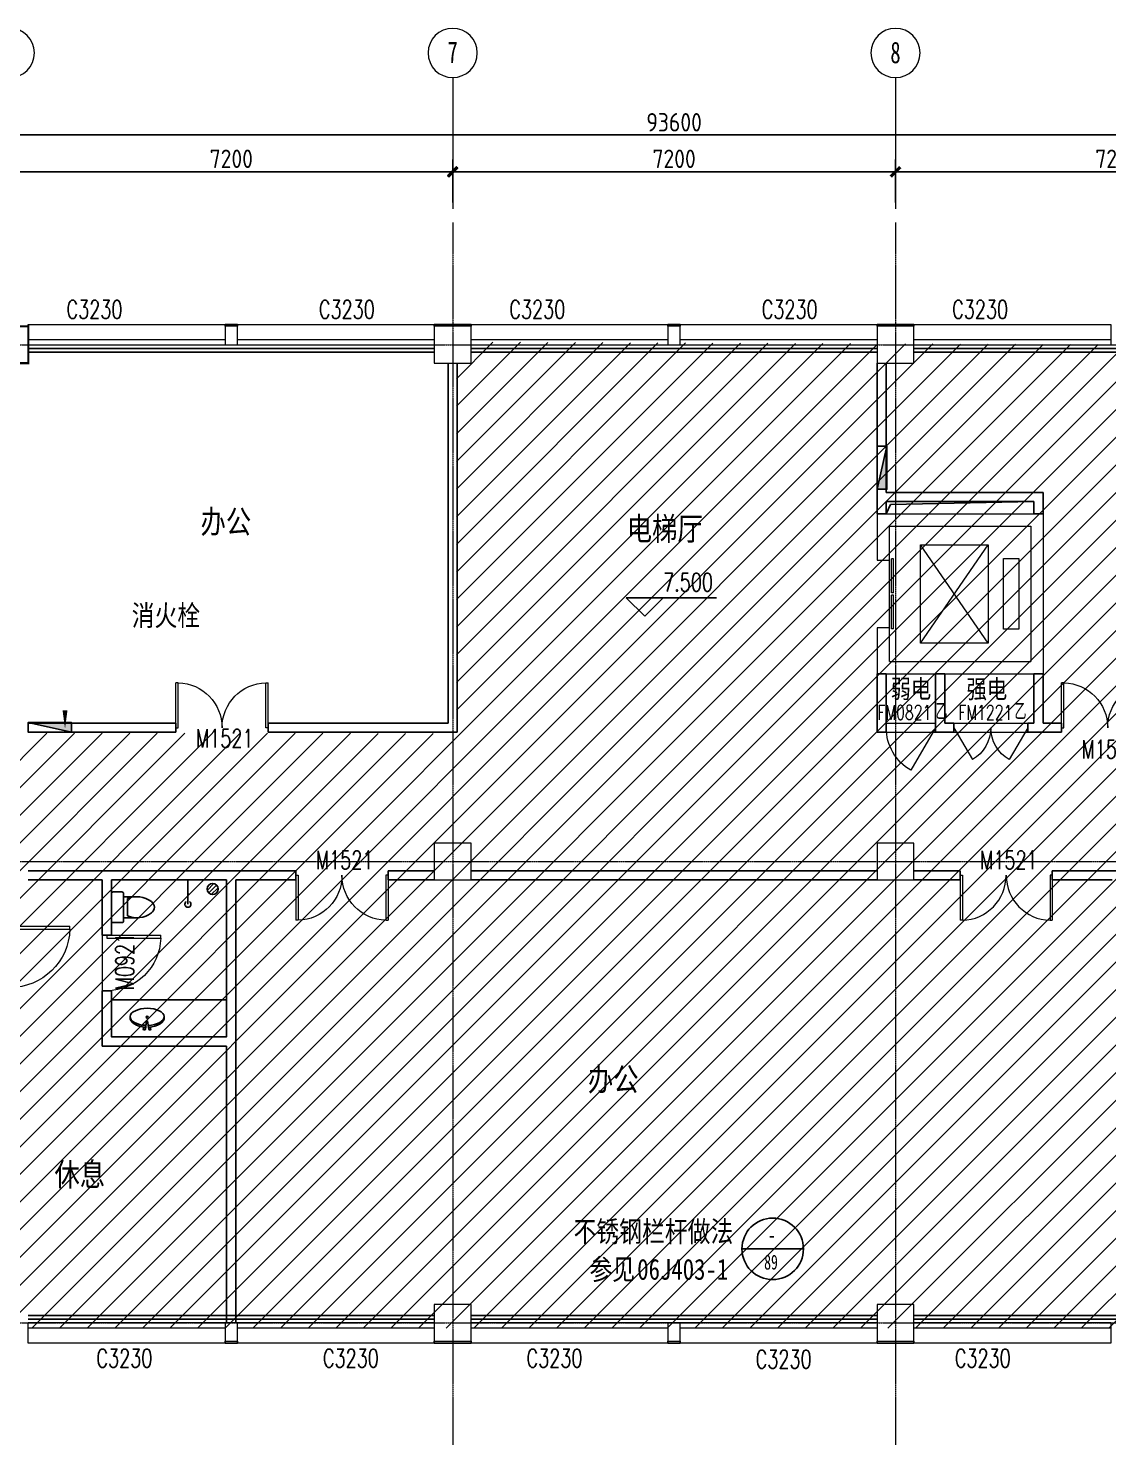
# Model space of a CAD drawing. Header units: millimetres. Extents: x 33621 to 401573, y -91663 to 133135.
# Drawn here: x 74997 to 92547, y 76086 to 99111 of the extents above; entities that cross this region are included whole.
import ezdxf
from ezdxf.enums import TextEntityAlignment as Align

# ---------------------------------------------------------------- set-up
doc = ezdxf.new("R2010")
doc.units = ezdxf.units.MM
doc.header["$LTSCALE"] = 10
doc.linetypes.add('DOTE', pattern=[2.42, 2, -0.2, 0.02, -0.2])
doc.layers.get('0').update_dxf_attribs({"color": 253})
doc.layers.get('Defpoints').update_dxf_attribs({"color": 250})
for name, color, linetype in [('3', 253, 'Continuous'), ('DIM_ELEV', 253, 'Continuous'), ('DIM_IDEN', 253, 'Continuous'), ('DIM_LEAD', 253, 'Continuous'), ('DIM_SYMB', 253, 'Continuous'), ('Dim【尺寸标注】', 253, 'Continuous'), ('LATRINE', 253, 'Continuous'), ('LAYER3', 253, 'Continuous'), ('LAYER4', 253, 'Continuous'), ('LAYER5', 253, 'Continuous'), ('LVTRY', 253, 'Continuous'), ('PUB_DIM', 253, 'Continuous'), ('PUB_TEXT', 253, 'Continuous'), ('SURFACE', 253, 'Continuous'), ('w-消火栓', 253, 'Continuous'), ('wall-隔', 253, 'Continuous'), ('WINDOW_TEXT', 253, 'Continuous'), ('家具', 253, 'Continuous'), ('柱', 253, 'Continuous'), ('水-地漏', 253, 'Continuous')]:
    doc.layers.add(name, color=color, linetype=linetype)
for name, color, linetype, lineweight in [('AXIS【轴号】', 253, 'Continuous', 0), ('COLUMN', 253, 'Continuous', 0), ('DOTE', 253, 'DOTE', 0), ('STAIR', 253, 'Continuous', 0), ('WALL', 253, 'Continuous', 0), ('WINDOW', 253, 'Continuous', 0), ('Xline【辅助线】', 253, 'Continuous', 0)]:
    doc.layers.add(name, color=color, linetype=linetype, lineweight=lineweight)
doc.styles.add('-宋体', font='', dxfattribs={"width": 0.8})
doc.styles.add('_TCH_DIM', font='SIMPLEX', dxfattribs={"bigfont": 'GBCBIG'})
doc.styles.add('_TCH_WINDOW', font='SIMPLEX', dxfattribs={"bigfont": 'GBCBIG'})
doc.styles.add('CCD_DIM', font='ARCHS.SHX')
doc.styles.add('宋体', font='', dxfattribs={"width": 0.7})
doc.styles.get('-宋体').set_extended_font_data('SimSun')
doc.styles.get('宋体').set_extended_font_data('SimSun')
doc.dimstyles.new('ZL_1：100', dxfattribs={"dimtxt": 3, "dimasz": 1, "dimexe": 2, "dimexo": 2, "dimgap": 0.6, "dimtad": 1, "dimdec": 0, "dimrnd": 5, "dimdsep": 46, "dimtxsty": 'CCD_DIM', "dimblk": 'WS-cj', "dimblk1": 'WS-cj', "dimblk2": 'WS-cj', "dimcen": 1, "dimclrd": 44, "dimclre": 44, "dimclrt": 2, "dimadec": 0, "dimazin": 2, "dimtfac": 1, "dimtdec": 0, "dimtix": 1, "dimtmove": 2, "dimatfit": 3, "dimldrblk": 'hl_arrow2', "dimfxl": 5, "dimfxlon": 1, "dimarcsym": 0})

# ---------------------------------------------------------------- blocks, each defined once
blk = doc.blocks.new('A$C22332745')
at = {"layer": 'LAYER3', "color": 181, "extrusion": (0, 0, -1)}
for centre, ratio, start_param, end_param in [((277, 214), 0.5, 4.782885, 10.934222), ((277, 195), 0.531076, 4.795815, 6.348539), ((277, 195), 0.531076, 3.076239, 4.638107)]:
    blk.add_ellipse(centre, major_axis=(-277, 0), ratio=ratio, start_param=start_param, end_param=end_param, dxfattribs=at)
at = {"layer": 'LAYER4', "color": 252}
for p, q in [((267, 148), (249, 9)), ((285, 148), (267, 148)), ((302, 9), (285, 148))]:
    blk.add_line(p, q, dxfattribs=at)
for centre in [(231, 18), (320, 18)]:
    blk.add_circle(centre, 17.9, dxfattribs=at)
at = {"layer": 'LAYER5', "color": 251}
blk.add_circle((277, 208), 16, dxfattribs=at)
blk = doc.blocks.new('A$C2CC91CCB')
at = {"color": 251, "rotation": 90}
blk.add_blockref('A$C22332745', (353, 0), dxfattribs=at)
blk = doc.blocks.new('A$C477C625D')
at = {"color": 7}
blk.add_blockref('A$C2CC91CCB', (0, 0), dxfattribs=at)
blk = doc.blocks.new('A$C4D690477')
at = {"layer": '家具', "color": 251}
blk.add_blockref('A$C477C625D', (0, 0), dxfattribs=at)
blk = doc.blocks.new('$QC001_5')
blk.add_line((-325, 200), (325, 0))
blk.add_lwpolyline([(325, 0), (325, 200), (-325, 200), (-325, 0)], close=True)
blk.add_solid([(-325, 200), (325, 200), (-325, 200), (325, 0)])
at = {"flags": 1}
for tag in ['UNIT', 'WHAT', 'SPEC']:
    blk.add_attdef(tag, (0, 0), '', height=0.001, dxfattribs=at)
blk = doc.blocks.new('w-地漏')
at = {"layer": '水-地漏'}
for p, q in [((-57, -13), (16, 60)), ((-41, -41), (44, 44)), ((-13, -57), (60, 16))]:
    blk.add_line(p, q, dxfattribs=at)
blk.add_circle((2, 2), 60, dxfattribs=at)
blk = doc.blocks.new('$DorLib2D$00000002')
for p, q in [((-0.5, 0), (-0.5, 0.4875)), ((-0.475, 0.4875), (-0.5, 0.4875)), ((-0.475, 0), (-0.475, 0.4875)), ((0.475, 0), (0.475, 0.4875)), ((0.475, 0.4875), (0.5, 0.4875)), ((0.5, 0), (0.5, 0.4875)), ((-0.5, 0), (-0.475, 0)), ((0.5, 0), (0.475, 0))]:
    blk.add_line(p, q)
at = {"lineweight": 13}
for centre, start, end in [((-0.4875, 0), 0, 88.53072), ((0.4875, 0), 91.46928, 180)]:
    blk.add_arc(centre, 0.4875, start, end, dxfattribs=at)
blk = doc.blocks.new('$TCHSYS$LDOR22D')
for p, q in [((-0.517, 0.833), (-0.017, 0.833)), ((-0.517, 0.833), (-0.517, 0.667)), ((-0.517, 0.667), (-0.017, 0.667)), ((-0.017, 0.833), (-0.017, 0.667)), ((0.017, 0.833), (0.017, 0.667)), ((0.017, 0.833), (0.517, 0.833)), ((0.017, 0.667), (0.517, 0.667)), ((0.517, 0.833), (0.517, 0.667)), ((-0.5, 0.5), (0.5, 0.5))]:
    blk.add_line(p, q)
blk = doc.blocks.new('$WINLIB2D$00000004')
for p, q in [((-0.5, 0.5), (0.5, 0.5)), ((-0.5, 0.5), (-0.5, -0.5)), ((0.5, -0.5), (0.5, 0.5)), ((-0.5, 0.2406), (0.5, 0.2406)), ((-0.5, -0.5), (0.5, -0.5))]:
    blk.add_line(p, q)
blk = doc.blocks.new('$DorLib2D$00000001')
for p, q in [((0.45, 0.975), (0.5, 0.975)), ((0.45, 0), (0.45, 0.975)), ((0.5, 0), (0.5, 0.975)), ((0.5, 0), (0.45, 0))]:
    blk.add_line(p, q)
at = {"lineweight": 13}
blk.add_arc((0.475, 0), 0.975, 91.4693, 180, dxfattribs=at)
blk = doc.blocks.new('$plan$00001613')
for p, q in [((-260, -140), (-260, 140)), ((-200, 170), (-200, -170))]:
    blk.add_line(p, q)
blk.add_lwpolyline([(-430, -170), (-200, -170), (-200, -220, 0.414214), (-170, -250), (-30, -250, 0.414214), (0, -220), (0, 220, 0.414214), (-30, 250), (-170, 250, 0.414214), (-200, 220), (-200, 170), (-430, 170)], format="xyb")
for centre, radius, start, end in [((-590, 0), 110, 123.4509, 236.5491), ((-413, -227), 398, 67.4505, 126.6381), ((-413, 227), 398, 233.3619, 292.5495)]:
    blk.add_arc(centre, radius, start, end)
blk = doc.blocks.new('$lvtry$00000168')
blk.add_line((0, 0), (0, -395))
blk.add_arc((0, -395), 50, 121.0332, 58.9668)
for p in [(0, 0), (0, -223)]:
    blk.add_point(p)
blk = doc.blocks.new('$DorLib2D$00000214')
at = {"color": 0}
blk.add_line((0.5, 0), (0, 0.866), dxfattribs=at)
blk.add_arc((0.5, 0), 1, 120, 180, dxfattribs=at)
blk = doc.blocks.new('$DorLib2D$00000215')
at = {"color": 0}
for p, q in [((-0.5, 0), (-0.25, 0.433)), ((0.5, 0), (0.25, 0.433))]:
    blk.add_line(p, q, dxfattribs=at)
for centre, start, end in [((-0.5, 0), 0, 60), ((0.5, 0), 120, 180)]:
    blk.add_arc(centre, 0.5, start, end, dxfattribs=at)
blk = doc.blocks.new('hl_Axis-A1')
at = {"color": 150, "ltscale": 2}
blk.add_line((21.33, 0), (0, 0), dxfattribs=at)
at = {"color": 150}
blk.add_circle((25.33, 0), 4, dxfattribs=at)
at = {"color": 50, "style": '宋体', "width": 0.7}
blk.add_attdef('轴号', text='', height=3.5, dxfattribs=at).set_placement((25.33, 0), align=Align.MIDDLE_CENTER)
blk = doc.blocks.new('WS-cj')
blk.add_hatch(color=2).paths.add_polyline_path([(0.59, 0.82), (-0.82, -0.59), (-0.59, -0.82), (0.82, 0.59)])
at = {"color": 2, "linetype": 'ByBlock', "lineweight": 0}
for p, q in [((-1.1, 0), (0, 0)), ((0, 0), (1.1, 0))]:
    blk.add_line(p, q, dxfattribs=at)
at = {"color": 2}
blk.add_lwpolyline([(0.59, 0.82), (-0.82, -0.59), (-0.59, -0.82), (0.82, 0.59)], close=True, dxfattribs=at)
blk = doc.blocks.new('*D265')
at = {"layer": 'Defpoints', "color": 0, "transparency": 16777216}
for p in [(-1262, 2411), (-8462, 1811), (-1262, 1811)]:
    blk.add_point(p, dxfattribs=at)
at = {"layer": 'Dim【尺寸标注】', "color": 44, "lineweight": -2, "transparency": 16777216}
for p, q in [((-8462, 1911), (-8462, 2611)), ((-1262, 1911), (-1262, 2611)), ((-8362, 2411), (-1362, 2411))]:
    blk.add_line(p, q, dxfattribs=at)
at = {"layer": 'Dim【尺寸标注】', "color": 44, "lineweight": -2, "transparency": 16777216, "xscale": 100, "yscale": 100, "zscale": 100, "rotation": 180}
blk.add_blockref('WS-cj', (-8462, 2411), dxfattribs=at)
at = {"layer": 'Dim【尺寸标注】', "color": 44, "lineweight": -2, "transparency": 16777216, "xscale": 100, "yscale": 100, "zscale": 100}
blk.add_blockref('WS-cj', (-1262, 2411), dxfattribs=at)
at = {"layer": 'Dim【尺寸标注】', "color": 2, "transparency": 16777216, "insert": (-4862, 2623), "char_height": 300, "attachment_point": 5, "style": 'CCD_DIM'}
blk.add_mtext('7200', dxfattribs=at)
blk = doc.blocks.new('hl_arrow2')
at = {"color": 2}
blk.add_line((0, 0), (-1, 0), dxfattribs=at)
blk.add_lwpolyline([(0, 0), (-1, -1), (-1, -1), (0, 0), (-1, 1), (-1, 1)], close=True, dxfattribs=at)
blk = doc.blocks.new('*D266')
at = {"layer": 'Defpoints', "color": 0, "transparency": 16777216}
for p in [(5938, 2411), (-1262, 1811), (5938, 1811)]:
    blk.add_point(p, dxfattribs=at)
at = {"layer": 'Dim【尺寸标注】', "color": 44, "lineweight": -2, "transparency": 16777216}
for p, q in [((-1262, 1911), (-1262, 2611)), ((5938, 1911), (5938, 2611)), ((-1162, 2411), (5838, 2411))]:
    blk.add_line(p, q, dxfattribs=at)
at = {"layer": 'Dim【尺寸标注】', "color": 44, "lineweight": -2, "transparency": 16777216, "xscale": 100, "yscale": 100, "zscale": 100, "rotation": 180}
blk.add_blockref('WS-cj', (-1262, 2411), dxfattribs=at)
at = {"layer": 'Dim【尺寸标注】', "color": 44, "lineweight": -2, "transparency": 16777216, "xscale": 100, "yscale": 100, "zscale": 100}
blk.add_blockref('WS-cj', (5938, 2411), dxfattribs=at)
at = {"layer": 'Dim【尺寸标注】', "color": 2, "transparency": 16777216, "insert": (2338, 2623), "char_height": 300, "attachment_point": 5, "style": 'CCD_DIM'}
blk.add_mtext('7200', dxfattribs=at)
blk = doc.blocks.new('*D267')
at = {"layer": 'Defpoints', "color": 0, "transparency": 16777216}
for p in [(13138, 2411), (5938, 1811), (13138, 1811)]:
    blk.add_point(p, dxfattribs=at)
at = {"layer": 'Dim【尺寸标注】', "color": 44, "lineweight": -2, "transparency": 16777216}
for p, q in [((5938, 1911), (5938, 2611)), ((13138, 1911), (13138, 2611)), ((6038, 2411), (13038, 2411))]:
    blk.add_line(p, q, dxfattribs=at)
at = {"layer": 'Dim【尺寸标注】', "color": 44, "lineweight": -2, "transparency": 16777216, "xscale": 100, "yscale": 100, "zscale": 100, "rotation": 180}
blk.add_blockref('WS-cj', (5938, 2411), dxfattribs=at)
at = {"layer": 'Dim【尺寸标注】', "color": 44, "lineweight": -2, "transparency": 16777216, "xscale": 100, "yscale": 100, "zscale": 100}
blk.add_blockref('WS-cj', (13138, 2411), dxfattribs=at)
at = {"layer": 'Dim【尺寸标注】', "color": 2, "transparency": 16777216, "insert": (9538, 2623), "char_height": 300, "attachment_point": 5, "style": 'CCD_DIM'}
blk.add_mtext('7200', dxfattribs=at)
blk = doc.blocks.new('*D273')
at = {"layer": 'Defpoints', "color": 0, "transparency": 16777216}
for p in [(49138, 3011), (-44462, 1811), (49138, 1811)]:
    blk.add_point(p, dxfattribs=at)
at = {"layer": 'Dim【尺寸标注】', "color": 44, "lineweight": -2, "transparency": 16777216}
for p, q in [((-44462, 2511), (-44462, 3211)), ((-44362, 3011), (49038, 3011)), ((49138, 2511), (49138, 3211))]:
    blk.add_line(p, q, dxfattribs=at)
at = {"layer": 'Dim【尺寸标注】', "color": 44, "lineweight": -2, "transparency": 16777216, "xscale": 100, "yscale": 100, "zscale": 100, "rotation": 180}
blk.add_blockref('WS-cj', (-44462, 3011), dxfattribs=at)
at = {"layer": 'Dim【尺寸标注】', "color": 44, "lineweight": -2, "transparency": 16777216, "xscale": 100, "yscale": 100, "zscale": 100}
blk.add_blockref('WS-cj', (49138, 3011), dxfattribs=at)
at = {"layer": 'Dim【尺寸标注】', "color": 2, "transparency": 16777216, "insert": (2338, 3217), "char_height": 300, "attachment_point": 5, "style": 'CCD_DIM'}
blk.add_mtext('93600', dxfattribs=at)
blk = doc.blocks.new('ZL_061117299')
at = {"layer": 'AXIS【轴号】'}
ref = blk.add_blockref('hl_Axis-A1', (-8462.3, 1810.8), dxfattribs=dict(at, xscale=-100, yscale=100, zscale=100, rotation=270))
ref.add_attrib('轴号', '6', dxfattribs={"layer": '0', "color": 2, "height": 350, "style": '宋体', "width": 0.7}).set_placement((-8462.3, 4351.9), align=Align.MIDDLE_CENTER)
ref = blk.add_blockref('hl_Axis-A1', (-1262.3, 1810.8), dxfattribs=dict(at, xscale=-100, yscale=100, zscale=100, rotation=270))
ref.add_attrib('轴号', '7', dxfattribs={"layer": '0', "color": 2, "height": 350, "style": '宋体', "width": 0.7}).set_placement((-1262.3, 4355.8), align=Align.MIDDLE_CENTER)
ref = blk.add_blockref('hl_Axis-A1', (5937.7, 1810.8), dxfattribs=dict(at, xscale=-100, yscale=100, zscale=100, rotation=270))
ref.add_attrib('轴号', '8', dxfattribs={"layer": '0', "color": 2, "height": 350, "style": '宋体', "width": 0.7}).set_placement((5937.7, 4351.9), align=Align.MIDDLE_CENTER)
at = {"layer": 'Dim【尺寸标注】'}
for p1, p2, distance, picture, middle in [((-44462.3, 1810.8), (49137.7, 1810.8), 1200, '*D273', (2337.7, 3217)), ((-8462.3, 1810.8), (-1262.3, 1810.8), 600, '*D265', (-4862.3, 2623.3)), ((-1262.3, 1810.8), (5937.7, 1810.8), 600, '*D266', (2337.7, 2623.3)), ((5937.7, 1810.8), (13137.7, 1810.8), 600, '*D267', (9537.7, 2623.3))]:
    dim = blk.add_aligned_dim(p1=p1, p2=p2, distance=distance, dimstyle='ZL_1：100', dxfattribs=at)
    dim.commit()
    dim.dimension.update_dxf_attribs({"geometry": picture, "text_midpoint": middle})

msp = doc.modelspace()

# ---------------------------------------------------------------- hatches: boundary and pattern name
at = {"layer": 'Xline【辅助线】'}
h = msp.add_hatch(dxfattribs=at)
h.set_pattern_fill('ANSI31', color=256, scale=100)
h.set_pattern_definition([(45, (-301365, 120490.16), (-224.5064, 224.5064), [])])
h.paths.add_polyline_path([(103421.5, 93924.1), (82196.5, 94009.7), (82196.5, 93666.9), (81957.8, 93666.9), (81957.8, 87649), (38996.5, 87684.8), (38996.5, 85266.9), (38596.5, 85266.9), (38596.5, 77981.3), (103421.5, 77981.3)])

# ---------------------------------------------------------------- linework, layer by layer
at = {"layer": '3'}
for p, q in [((81596.5, 93906.9), (74996.5, 93906.9)), ((81596.5, 93846.9), (74996.5, 93846.9)), ((88796.5, 93906.9), (82196.5, 93906.9)), ((88796.5, 93846.9), (82196.5, 93846.9)), ((95996.5, 93906.9), (89396.5, 93906.9)), ((95996.5, 93846.9), (89396.5, 93846.9))]:
    msp.add_line(p, q, dxfattribs=at)
for points in [[(88946.5, 91216.9), (89016.8, 91368.2), (91346.5, 91416.9)], [(74996.5, 78186.9), (81596.5, 78186.9)], [(74996.5, 78126.9), (81596.5, 78126.9)], [(82196.5, 78186.9), (88796.5, 78186.9)], [(82196.5, 78126.9), (88796.5, 78126.9)], [(89396.5, 78186.9), (95996.5, 78186.9)], [(89396.5, 78126.9), (95996.5, 78126.9)]]:
    msp.add_lwpolyline(points, dxfattribs=at)
at = {"layer": 'COLUMN'}
for p, q in [((82196.5, 94266.9), (81596.5, 94266.9)), ((89396.5, 94266.9), (88796.5, 94266.9)), ((81596.5, 93966.9), (81596.5, 93666.9)), ((82196.5, 93666.9), (82196.5, 93966.9)), ((88796.5, 93966.9), (88796.5, 93666.9)), ((89396.5, 93666.9), (89396.5, 93966.9)), ((81596.5, 93666.9), (82196.5, 93666.9)), ((88796.5, 93666.9), (89396.5, 93666.9)), ((82196.5, 85866.9), (81596.5, 85866.9)), ((81596.5, 85866.9), (81596.5, 85266.9)), ((82196.5, 85266.9), (82196.5, 85866.9)), ((89396.5, 85866.9), (88796.5, 85866.9)), ((88796.5, 85866.9), (88796.5, 85266.9)), ((89396.5, 85266.9), (89396.5, 85866.9)), ((81596.5, 85266.9), (82196.5, 85266.9)), ((88796.5, 85266.9), (89396.5, 85266.9)), ((82196.5, 78366.9), (81596.5, 78366.9)), ((81596.5, 78366.9), (81596.5, 78066.9)), ((82196.5, 78066.9), (82196.5, 78366.9)), ((89396.5, 78366.9), (88796.5, 78366.9)), ((88796.5, 78366.9), (88796.5, 78066.9)), ((89396.5, 78066.9), (89396.5, 78366.9)), ((81596.5, 77766.9), (82196.5, 77766.9)), ((88796.5, 77766.9), (89396.5, 77766.9))]:
    msp.add_line(p, q, dxfattribs=at)
at = {"layer": 'DIM_ELEV'}
for p, q in [((85019.7, 89553.3), (84719.7, 89853.3)), ((84719.7, 89853.3), (86188.6, 89853.3)), ((85019.7, 89553.3), (85319.7, 89853.3))]:
    msp.add_line(p, q, dxfattribs=at)
at = {"layer": 'DIM_IDEN'}
msp.add_line((87600.3, 79269.7), (86600.3, 79269.7), dxfattribs=at)
msp.add_circle((87100.3, 79269.7), 500, dxfattribs=at)
at = {"layer": 'DIM_LEAD'}
msp.add_lwpolyline([(76577.6, 89622.6, 0, 0, 0), (75593.4, 89622.6, 0, 0, 0), (75593.4, 87723.1, 0, 80, 0), (75593.4, 88023.1, 0, 0, 0)], format="xyseb", dxfattribs=at)
at = {"layer": 'DIM_SYMB'}
msp.add_lwpolyline([(86600.3, 79269.7, 0, 0, 0), (83353.7, 79269.7, 0, 0, 0), (83353.7, 78469.9, 80, 0, 0), (83353.7, 78169.9, 0, 0, 0)], format="xyseb", dxfattribs=at)
at = {"layer": 'DOTE', "ltscale": 0.1}
for p, q in [((81896.5, 95956.9), (81896.5, 76086.5)), ((89096.5, 95956.9), (89096.5, 76086.5)), ((36632.9, 93966.9), (133641.5, 93966.9)), ((36632.9, 85566.9), (133641.5, 85566.9)), ((36632.9, 78066.9), (133641.5, 78066.9))]:
    msp.add_line(p, q, dxfattribs=at)
at = {"layer": 'LATRINE'}
msp.add_lwpolyline([(78221.5, 83316.9), (76346.5, 83316.9), (76346.5, 82716.9), (78221.5, 82716.9)], close=True, dxfattribs=at)
at = {"layer": 'STAIR'}
for p, q in [((89503.8, 89116.9), (90603.8, 90716.9)), ((90603.8, 89116.9), (89503.8, 90716.9)), ((89503.8, 90716.9), (90603.8, 90716.9)), ((89503.8, 89116.9), (89503.8, 90716.9)), ((90603.8, 90716.9), (90603.8, 89116.9)), ((90853.8, 90491.9), (91103.8, 90491.9)), ((90853.8, 89341.9), (90853.8, 90491.9)), ((91103.8, 90491.9), (91103.8, 89341.9)), ((91103.8, 89341.9), (90853.8, 89341.9)), ((90603.8, 89116.9), (89503.8, 89116.9))]:
    msp.add_line(p, q, dxfattribs=at)
at = {"layer": 'SURFACE'}
for p, q in [((78196.5, 94296.9), (78196.5, 94266.9)), ((78196.5, 94296.9), (78396.5, 94296.9)), ((78396.5, 94296.9), (78396.5, 94266.9)), ((81596.5, 94296.9), (81596.5, 94266.9)), ((81596.5, 94296.9), (81896.5, 94296.9)), ((81896.5, 94296.9), (82196.5, 94296.9)), ((82196.5, 94296.9), (82196.5, 94266.9)), ((85396.5, 94296.9), (85396.5, 94266.9)), ((85396.5, 94296.9), (85596.5, 94296.9)), ((85596.5, 94296.9), (85596.5, 94266.9)), ((88796.5, 94296.9), (88796.5, 94266.9)), ((88796.5, 94296.9), (89096.5, 94296.9)), ((89096.5, 94296.9), (89396.5, 94296.9)), ((89396.5, 94296.9), (89396.5, 94266.9)), ((78196.5, 77736.9), (78196.5, 77766.9)), ((78296.5, 77736.9), (78196.5, 77736.9)), ((78396.5, 77736.9), (78296.5, 77736.9)), ((78396.5, 77736.9), (78396.5, 77766.9)), ((81596.5, 77736.9), (81596.5, 77766.9)), ((81896.5, 77736.9), (81596.5, 77736.9)), ((82196.5, 77736.9), (81896.5, 77736.9)), ((82196.5, 77736.9), (82196.5, 77766.9)), ((85396.5, 77736.9), (85396.5, 77766.9)), ((85596.5, 77736.9), (85396.5, 77736.9)), ((85596.5, 77736.9), (85596.5, 77766.9)), ((88796.5, 77736.9), (88796.5, 77766.9)), ((89096.5, 77736.9), (88796.5, 77736.9)), ((89396.5, 77736.9), (89096.5, 77736.9)), ((89396.5, 77736.9), (89396.5, 77766.9))]:
    msp.add_line(p, q, dxfattribs=at)
at = {"layer": 'WALL'}
for p, q in [((78396.5, 94266.9), (78196.5, 94266.9)), ((78196.5, 94266.9), (78196.5, 93966.9)), ((78396.5, 93966.9), (78396.5, 94266.9)), ((85596.5, 94266.9), (85396.5, 94266.9)), ((85396.5, 94266.9), (85396.5, 93966.9)), ((85596.5, 93966.9), (85596.5, 94266.9)), ((78196.5, 93966.9), (78396.5, 93966.9)), ((85396.5, 93966.9), (85596.5, 93966.9)), ((88796.5, 91216.9), (91496.5, 91216.9)), ((88796.5, 91216.9), (88796.5, 90466.9)), ((91496.5, 91216.9), (91496.5, 88616.9)), ((88996.5, 91016.9), (91296.5, 91016.9)), ((88996.5, 90466.9), (88996.5, 91016.9)), ((91296.5, 91016.9), (91296.5, 88816.9)), ((88796.5, 90466.9), (88996.5, 90466.9)), ((88996.5, 89366.9), (88796.5, 89366.9)), ((88796.5, 89366.9), (88796.5, 88616.9)), ((88996.5, 88816.9), (88996.5, 89366.9)), ((88996.5, 88816.9), (91296.5, 88816.9)), ((88796.5, 88616.9), (91496.5, 88616.9)), ((78296.5, 78066.9), (78196.5, 78066.9)), ((78196.5, 78066.9), (78196.5, 77766.9)), ((78396.5, 78066.9), (78296.5, 78066.9)), ((78396.5, 77766.9), (78396.5, 78066.9)), ((85596.5, 78066.9), (85396.5, 78066.9)), ((85396.5, 78066.9), (85396.5, 77766.9)), ((85596.5, 77766.9), (85596.5, 78066.9)), ((78196.5, 77766.9), (78296.5, 77766.9)), ((78296.5, 77766.9), (78396.5, 77766.9)), ((85396.5, 77766.9), (85596.5, 77766.9))]:
    msp.add_line(p, q, dxfattribs=at)
at = {"layer": 'wall-隔'}
for p, q in [((81821.5, 93666.9), (81821.5, 87816.9)), ((81971.5, 93666.9), (81971.5, 87666.9)), ((88796.5, 93666.9), (88796.5, 91491.9)), ((88946.5, 93666.9), (88946.5, 91566.9)), ((88796.5, 91491.9), (88796.5, 91216.9)), ((88946.5, 91566.9), (91496.5, 91566.9)), ((88946.5, 91416.9), (91346.5, 91416.9)), ((88946.5, 91416.9), (88946.5, 91216.9)), ((91346.5, 91416.9), (91346.5, 91216.9)), ((91496.5, 91566.9), (91496.5, 91216.9)), ((88946.5, 91216.9), (88796.5, 91216.9)), ((91496.5, 91216.9), (91346.5, 91216.9)), ((88796.5, 88616.9), (88796.5, 87666.9)), ((88946.5, 88616.9), (88796.5, 88616.9)), ((88946.5, 88616.9), (88946.5, 87816.9)), ((89746.5, 88616.9), (89746.5, 87816.9)), ((89896.5, 88616.9), (89746.5, 88616.9)), ((89896.5, 88616.9), (89896.5, 87816.9)), ((91346.5, 88616.9), (91346.5, 87816.9)), ((91496.5, 88616.9), (91346.5, 88616.9)), ((91496.5, 88616.9), (91496.5, 87816.9)), ((77397, 87816.9), (74996.5, 87816.9)), ((77397, 87666.9), (77397, 87816.9)), ((81821.5, 87816.9), (78897, 87816.9)), ((78897, 87816.9), (78897, 87666.9)), ((88946.5, 87666.9), (88946.5, 87816.9)), ((89746.5, 87816.9), (89746.5, 87666.9)), ((90046.5, 87816.9), (89896.5, 87816.9)), ((90046.5, 87666.9), (90046.5, 87816.9)), ((91346.5, 87816.9), (91246.5, 87816.9)), ((91246.5, 87816.9), (91246.5, 87666.9)), ((91796.5, 87816.9), (91496.5, 87816.9)), ((91796.5, 87666.9), (91796.5, 87816.9)), ((74996.5, 87666.9), (77397, 87666.9)), ((78897, 87666.9), (81971.5, 87666.9)), ((88796.5, 87666.9), (88946.5, 87666.9)), ((89746.5, 87666.9), (89821.5, 87666.9)), ((89821.5, 87666.9), (90046.5, 87666.9)), ((91246.5, 87666.9), (91421.5, 87666.9)), ((91421.5, 87666.9), (91796.5, 87666.9)), ((74996.5, 85416.9), (76271.5, 85416.9)), ((74996.5, 85266.9), (76196.5, 85266.9)), ((76196.5, 85266.9), (76196.5, 84366.9)), ((76271.5, 85416.9), (78296.5, 85416.9)), ((76346.5, 84366.9), (76346.5, 85266.9)), ((76346.5, 85266.9), (78221.5, 85266.9)), ((78221.5, 85266.9), (78221.5, 82716.9)), ((79346.5, 85416.9), (78296.5, 85416.9)), ((78371.5, 85266.9), (78371.5, 82641.9)), ((78371.5, 85266.9), (79346.5, 85266.9)), ((79346.5, 85266.9), (79346.5, 85416.9)), ((81596.5, 85416.9), (80846.5, 85416.9)), ((80846.5, 85416.9), (80846.5, 85266.9)), ((80846.5, 85266.9), (81596.5, 85266.9)), ((82196.5, 85416.9), (88796.5, 85416.9)), ((82196.5, 85266.9), (88796.5, 85266.9)), ((90146.5, 85416.9), (89396.5, 85416.9)), ((89396.5, 85266.9), (90146.5, 85266.9)), ((90146.5, 85266.9), (90146.5, 85416.9)), ((92696.5, 85416.9), (91646.5, 85416.9)), ((91646.5, 85416.9), (91646.5, 85266.9)), ((91646.5, 85266.9), (92621.5, 85266.9)), ((76196.5, 84366.9), (76346.5, 84366.9)), ((76346.5, 83466.9), (76196.5, 83466.9)), ((76196.5, 83466.9), (76196.5, 82566.9)), ((76346.5, 82716.9), (76346.5, 83466.9)), ((78221.5, 82716.9), (76346.5, 82716.9)), ((78221.5, 82566.9), (76196.5, 82566.9)), ((78221.5, 82566.9), (78221.5, 78066.9)), ((78371.5, 82641.9), (78371.5, 78066.9))]:
    msp.add_line(p, q, dxfattribs=at)
at = {"layer": 'WINDOW'}
for p, q in [((88946.5, 87816.9), (89746.5, 87816.9)), ((90046.5, 87816.9), (91246.5, 87816.9)), ((88946.5, 87666.9), (89746.5, 87666.9)), ((90046.5, 87666.9), (91246.5, 87666.9)), ((76196.5, 84366.9), (76196.5, 83466.9))]:
    msp.add_line(p, q, dxfattribs=at)
at = {"layer": '柱', "const_width": 35}
msp.add_lwpolyline([(74996.5, 93666.9), (74996.5, 94266.9), (74396.5, 94266.9), (74396.5, 93666.9)], close=True, dxfattribs=at)

# ---------------------------------------------------------------- block references
at = {"layer": 'LVTRY', "rotation": 360}
msp.add_blockref('$lvtry$00000168', (77591.3, 85266.9), dxfattribs=at)
at = {"layer": 'LVTRY', "yscale": -1, "rotation": 180.0000000000001}
msp.add_blockref('$plan$00001613', (76346.5, 84823), dxfattribs=at)
at = {"layer": 'PUB_DIM'}
msp.add_blockref('ZL_061117299', (83158.8, 94366.9), dxfattribs=at)
at = {"layer": 'w-消火栓', "xscale": 1.077000000048428, "yscale": 0.8000000000465661, "rotation": 270}
msp.add_blockref('$QC001_5', (88796.5, 91966.9), dxfattribs=at)
at = {"layer": 'w-消火栓', "xscale": 1.077000000048428, "yscale": 0.8000000000465661}
msp.add_blockref('$QC001_5', (75346.5, 87666.9), dxfattribs=at)
at = {"layer": 'WINDOW'}
ref = msp.add_blockref('$WINLIB2D$00000004', (76596.5, 94131.9), dxfattribs=dict(at, xscale=3200, yscale=-330, zscale=3200))
ref.add_attrib('A', 'C3230', (75618.1, 94393.2), dxfattribs={"layer": 'WINDOW_TEXT', "height": 297.5, "style": '_TCH_WINDOW', "width": 0.705882})
ref = msp.add_blockref('$WINLIB2D$00000004', (79996.5, 94131.9), dxfattribs=dict(at, xscale=3200, yscale=-330, zscale=3200))
ref.add_attrib('A', 'C3230', (79721.3, 94393.2), dxfattribs={"layer": 'WINDOW_TEXT', "height": 297.5, "style": '_TCH_WINDOW', "width": 0.705882})
ref = msp.add_blockref('$WINLIB2D$00000004', (83796.5, 94131.9), dxfattribs=dict(at, xscale=3200, yscale=-330, zscale=3200))
ref.add_attrib('A', 'C3230', (82818.1, 94393.2), dxfattribs={"layer": 'WINDOW_TEXT', "height": 297.5, "style": '_TCH_WINDOW', "width": 0.705882})
ref = msp.add_blockref('$WINLIB2D$00000004', (87196.5, 94131.9), dxfattribs=dict(at, xscale=3200, yscale=-330, zscale=3200))
ref.add_attrib('A', 'C3230', (86921.3, 94393.2), dxfattribs={"layer": 'WINDOW_TEXT', "height": 297.5, "style": '_TCH_WINDOW', "width": 0.705882})
ref = msp.add_blockref('$WINLIB2D$00000004', (90996.5, 94131.9), dxfattribs=dict(at, xscale=3200, yscale=-330, zscale=3200))
ref.add_attrib('A', 'C3230', (90018.1, 94393.2), dxfattribs={"layer": 'WINDOW_TEXT', "height": 297.5, "style": '_TCH_WINDOW', "width": 0.705882})
at = {"layer": 'WINDOW', "xscale": -1100, "yscale": 200, "zscale": -1100, "rotation": 270}
msp.add_blockref('$TCHSYS$LDOR22D', (88896.5, 89916.9), dxfattribs=at)
at = {"layer": 'WINDOW'}
ref = msp.add_blockref('$DorLib2D$00000002', (78147, 87741.9), dxfattribs=dict(at, xscale=-1500, yscale=1500, zscale=-1500, rotation=7.67519e-11))
ref.add_attrib('A', 'M1521', (77722, 87418.2), dxfattribs={"layer": 'WINDOW_TEXT', "height": 297.5, "style": '_TCH_WINDOW', "width": 0.705882})
ref = msp.add_blockref('$DorLib2D$00000002', (92546.5, 87741.9), dxfattribs=dict(at, xscale=-1500, yscale=1500, zscale=-1500))
ref.add_attrib('A', 'M1521', (92121.5, 87243.2), dxfattribs={"layer": 'WINDOW_TEXT', "height": 297.5, "style": '_TCH_WINDOW', "width": 0.705882})
for name, p, xscale, yscale, zscale in [('$DorLib2D$00000214', (89346.5, 87741.9), 800, -800, 800), ('$DorLib2D$00000215', (90646.5, 87741.9), 1200, -1200, 1200)]:
    msp.add_blockref(name, p, dxfattribs=dict(at, xscale=xscale, yscale=yscale, zscale=zscale))
ref = msp.add_blockref('$DorLib2D$00000002', (80096.5, 85341.9), dxfattribs=dict(at, xscale=1500, yscale=-1500, zscale=1500))
ref.add_attrib('A', 'M1521', (79671.5, 85443.2), dxfattribs={"layer": 'WINDOW_TEXT', "height": 297.5, "style": '_TCH_WINDOW', "width": 0.705882})
ref = msp.add_blockref('$DorLib2D$00000002', (90896.5, 85341.9), dxfattribs=dict(at, xscale=-1500, yscale=-1500, zscale=-1500))
ref.add_attrib('A', 'M1521', (90471.5, 85443.2), dxfattribs={"layer": 'WINDOW_TEXT', "height": 297.5, "style": '_TCH_WINDOW', "width": 0.705882})
ref = msp.add_blockref('$DorLib2D$00000001', (74696.5, 84016.9), dxfattribs=dict(at, xscale=-1000, yscale=1000, zscale=-1000, rotation=269.9999999999995))
ref.add_attrib('A', 'M1021', (74497.1, 83591.9), dxfattribs={"layer": 'WINDOW_TEXT', "height": 297.5, "rotation": 90, "style": '_TCH_WINDOW', "width": 0.705882})
ref = msp.add_blockref('$DorLib2D$00000001', (76271.5, 83916.9), dxfattribs=dict(at, xscale=-900, yscale=900, zscale=-900, rotation=269.9999999999988))
ref.add_attrib('A', 'M0921', (76713.4, 83471.9), dxfattribs={"layer": 'WINDOW_TEXT', "height": 297.5, "rotation": 90, "style": '_TCH_WINDOW', "width": 0.705882})
ref = msp.add_blockref('$WINLIB2D$00000004', (76596.5, 77901.9), dxfattribs=dict(at, xscale=3200, yscale=-330, zscale=3200, rotation=180))
ref.add_attrib('A', 'C3230', (76104.3, 77343.2), dxfattribs={"layer": 'WINDOW_TEXT', "height": 297.5, "style": '_TCH_WINDOW', "width": 0.705882})
ref = msp.add_blockref('$WINLIB2D$00000004', (79996.5, 77901.9), dxfattribs=dict(at, xscale=3200, yscale=-330, zscale=3200, rotation=180))
ref.add_attrib('A', 'C3230', (79786.9, 77343.2), dxfattribs={"layer": 'WINDOW_TEXT', "height": 297.5, "style": '_TCH_WINDOW', "width": 0.705882})
ref = msp.add_blockref('$WINLIB2D$00000004', (83796.5, 77901.9), dxfattribs=dict(at, xscale=3200, yscale=-330, zscale=3200, rotation=180))
ref.add_attrib('A', 'C3230', (83097.6, 77343.2), dxfattribs={"layer": 'WINDOW_TEXT', "height": 297.5, "style": '_TCH_WINDOW', "width": 0.705882})
ref = msp.add_blockref('$WINLIB2D$00000004', (87196.5, 77901.9), dxfattribs=dict(at, xscale=3200, yscale=-330, zscale=3200, rotation=180))
ref.add_attrib('A', 'C3230', (86823.3, 77326.5), dxfattribs={"layer": 'WINDOW_TEXT', "height": 297.5, "style": '_TCH_WINDOW', "width": 0.705882})
ref = msp.add_blockref('$WINLIB2D$00000004', (90996.5, 77901.9), dxfattribs=dict(at, xscale=3200, yscale=-330, zscale=3200, rotation=180))
ref.add_attrib('A', 'C3230', (90060.8, 77343.2), dxfattribs={"layer": 'WINDOW_TEXT', "height": 297.5, "style": '_TCH_WINDOW', "width": 0.705882})
at = {"layer": '家具', "color": 251, "rotation": 270}
msp.add_blockref('A$C4D690477', (76651.7, 83180.6), dxfattribs=at)
at = {"layer": '水-地漏', "xscale": 1.5, "yscale": 1.5, "zscale": 1.5}
msp.add_blockref('w-地漏', (77991.5, 85116.9), dxfattribs=at)

# ---------------------------------------------------------------- texts
at = {"layer": 'PUB_TEXT', "width": 0.8}
for s, height, style, p in [('办公', 377.64, '宋体', (77796.4, 90900.9)), ('电梯厅', 377.64, '宋体', (84726, 90787.4)), ('弱电', 302.11, '宋体', (89017.1, 88222.5)), ('强电', 302.11, '宋体', (90253.5, 88218.9)), ('办公', 377.64, '宋体', (84094.9, 81837.6)), ('休息', 377.64, '宋体', (75421.3, 80291.3)), ('不锈钢栏杆做法', 339.87, '-宋体', (83862.5, 79382.3)), ('参见', 339.87, '-宋体', (84119.2, 78767.4)), ('06J403-1', 339.87, '-宋体', (84897, 78767.4))]:
    msp.add_text(s, height=height, dxfattribs=dict(at, style=style)).set_placement(p)
at = {"layer": 'PUB_TEXT', "color": 7}
for s, height, style, width, p in [('7.500', 297.5, '_TCH_DIM', 0.705882, (85318.6, 89958.3)), ('消火栓', 339.87, '-宋体', 0.8, (76677.6, 89397.6))]:
    msp.add_text(s, height=height, dxfattribs=dict(at, style=style, width=width)).set_placement(p)
at = {"layer": 'PUB_TEXT', "color": 7, "style": '宋体'}
for s, height, width, p, p2 in [('-', 263.8, 0.808345, (87024.1, 79361.8), (87146, 79361.8)), ('89', 241.4, 0.808696, (86960.7, 78932.8), (87184, 78932.8))]:
    msp.add_text(s, height=height, dxfattribs=dict(at, width=width)).set_placement(p, p2, align=Align.FIT)
at = {"layer": 'WINDOW_TEXT', "style": '_TCH_WINDOW', "width": 0.705882}
for s, p in [('FM0821', (88803, 87871.9)), ('FM1221', (90119, 87871.9))]:
    msp.add_text(s, height=238, dxfattribs=at).set_placement(p)
at = {"layer": 'WINDOW_TEXT', "style": '_TCH_WINDOW'}
for p in [(89747, 87871.9), (91031, 87871.9)]:
    msp.add_text('乙', height=270.1, dxfattribs=at).set_placement(p)

doc.saveas('drawing.dxf')
